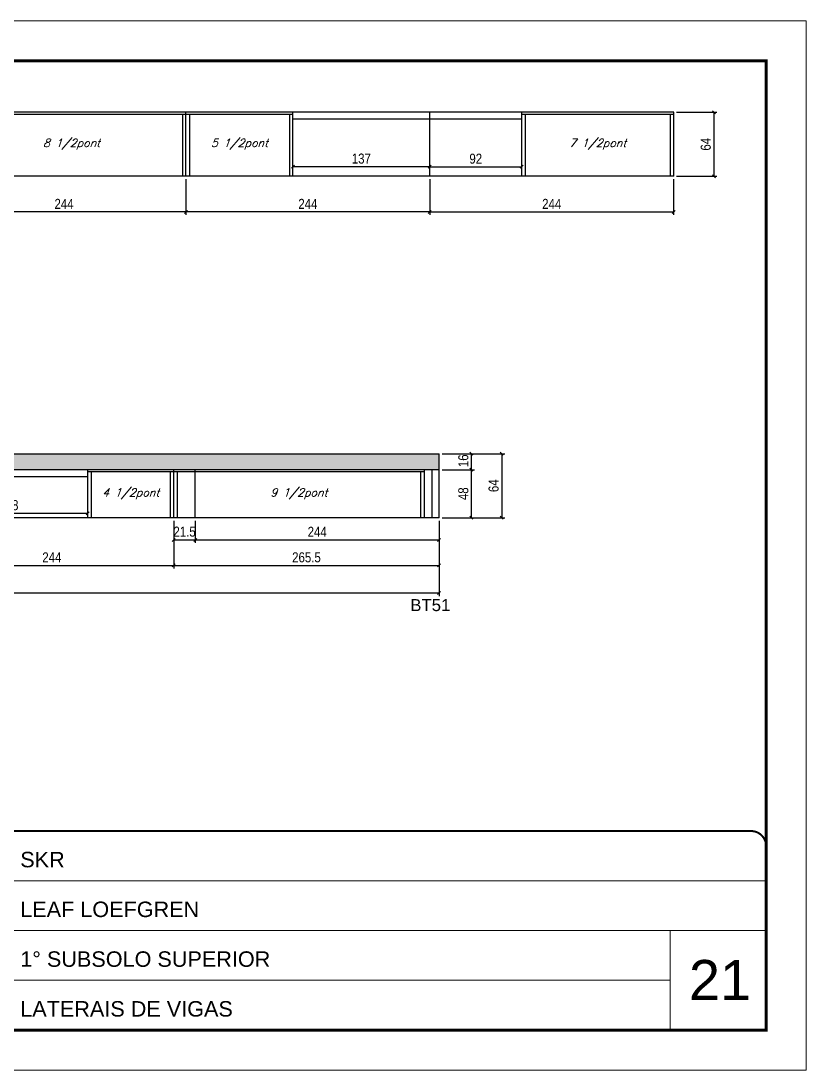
# Model space of a CAD drawing. Extents: x 3309 to 9590, y -2522 to 14608.
# Drawn here: x 4009 to 4794, y 7815 to 8865 of the extents above; entities that cross this region are included whole.
import ezdxf

# ---------------------------------------------------------------- set-up
doc = ezdxf.new("R2010")
doc.units = 0
doc.linetypes.add('CONTINUO', pattern=[0])
doc.linetypes.add('DASHED', pattern=[0.75, 0.5, -0.25])
for name, color, linetype in [('5', 5, 'Continuous'), ('COTA', 241, 'Continuous'), ('Painéis', 200, 'Continuous'), ('SARR_2.2x7', 40, 'Continuous'), ('SARR_3.5x7', 81, 'Continuous'), ('texto', 7, 'Continuous')]:
    doc.layers.add(name, color=color, linetype=linetype)
for name, color, linetype, lineweight in [('CARIMBO', 255, 'Continuous', 9), ('Folhas', 255, 'Continuous', 9), ('SARRAFO DE PRESSAO', 251, 'DASHED', 9)]:
    doc.layers.add(name, color=color, linetype=linetype, lineweight=lineweight)
doc.styles.add('ARIAL', font='arial.ttf')
doc.styles.add('COTA TECNICA', font='techl___.ttf', dxfattribs={"height": 10})
doc.styles.add('Romans', font='romans.shx')
doc.styles.get("Standard").update_dxf_attribs({"font": 'arial.ttf'})
doc.dimstyles.new('PAINEL', dxfattribs={"dimtxt": 10, "dimasz": 3, "dimexe": 3, "dimexo": 3, "dimgap": 3, "dimtad": 1, "dimdec": 1, "dimzin": 12, "dimdsep": 46, "dimtxsty": 'COTA TECNICA', "dimblk1": 'OBLIQUE', "dimblk2": 'OBLIQUE', "dimsah": 1, "dimcen": 0.9, "dimclrd": 4, "dimclre": 4, "dimclrt": 240, "dimadec": 1, "dimazin": 3, "dimtfac": 1, "dimtdec": 1, "dimtmove": 0, "dimatfit": 3, "dimfxl": 1, "dimtolj": 1, "dimtzin": 12, "dimarcsym": 0})

# ---------------------------------------------------------------- blocks, each defined once
blk = doc.blocks.new('9999999999')
at = {"color": 30, "linetype": 'CONTINUO'}
for p, q in [((98564.6, 34379.6), (99584, 34379.6)), ((98564.6, 34329.8), (99488, 34329.8)), ((99584, 34329.8), (99488, 34329.8)), ((99488, 34329.8), (99488, 34230.2)), ((98564.6, 34280), (99488, 34280))]:
    blk.add_line(p, q, dxfattribs=at)
at = {"color": 30, "linetype": 'CONTINUO', "const_width": 2}
blk.add_lwpolyline([(99584, 34230.2), (99584, 34414.4, 0.414214), (99569, 34429.4), (98229, 34429.4, 0.414214), (98214, 34414.4), (98214, 34245.2, 0.414214), (98229, 34230.2), (99584, 34230.2)], format="xyb", dxfattribs=at)
at = {"layer": 'Folhas'}
blk.add_lwpolyline([(98139, 34190.2), (99624, 34190.2), (99624, 35240.2), (98139, 35240.2)], close=True, dxfattribs=at)
at = {"layer": 'Folhas', "color": 30, "const_width": 3}
blk.add_lwpolyline([(98214, 34230.2), (99584, 34230.2), (99584, 35200.2), (98214, 35200.2)], close=True, dxfattribs=at)
at = {"color": 7, "linetype": 'Continuous', "ltscale": 5, "style": 'ARIAL'}
for s, height, p in [('SKR', 15.48, (98837.7, 34393.1)), ('LEAF LOEFGREN', 15.483, (98837.7, 34343.3)), ('1° SUBSOLO SUPERIOR', 15.483, (98837.7, 34293.5)), ('LATERAIS DE VIGAS', 15.483, (98837.7, 34243.7))]:
    blk.add_text(s, height=height, dxfattribs=at).set_placement(p)
blk = doc.blocks.new('_Oblique')
at = {"color": 0, "linetype": 'ByBlock', "lineweight": -2}
blk.add_line((-0.5, -0.5), (0.5, 0.5), dxfattribs=at)
blk = doc.blocks.new('*D547')
at = {"layer": 'COTA', "color": 4, "linetype": 'ByBlock', "lineweight": -2, "transparency": 16777216}
for p, q in [((4173.9, 8706.6), (4173.9, 8670.9)), ((4417.9, 8706.6), (4417.9, 8670.9)), ((4417.9, 8673.9), (4173.9, 8673.9))]:
    blk.add_line(p, q, dxfattribs=at)
at = {"layer": 'Defpoints', "color": 0, "linetype": 'ByBlock', "transparency": 16777216}
for p in [(4173.9, 8709.6), (4417.9, 8709.6), (4173.9, 8673.9)]:
    blk.add_point(p, dxfattribs=at)
at = {"layer": 'COTA', "color": 4, "linetype": 'ByBlock', "lineweight": -2, "transparency": 16777216, "xscale": 3, "yscale": 3, "zscale": 3, "rotation": 180}
blk.add_blockref('_Oblique', (4173.9, 8673.9), dxfattribs=at)
at = {"layer": 'COTA', "color": 4, "linetype": 'ByBlock', "lineweight": -2, "transparency": 16777216, "xscale": 3, "yscale": 3, "zscale": 3}
blk.add_blockref('_Oblique', (4417.9, 8673.9), dxfattribs=at)
at = {"layer": 'COTA', "color": 240, "linetype": 'ByBlock', "transparency": 16777216, "insert": (4295.9, 8681.9), "char_height": 10, "attachment_point": 5, "style": 'COTA TECNICA'}
blk.add_mtext('\\A1;244', dxfattribs=at)
blk = doc.blocks.new('*D548')
at = {"layer": 'COTA', "color": 4, "linetype": 'ByBlock', "lineweight": -2, "transparency": 16777216}
for p, q in [((3929.9, 8706.6), (3929.9, 8670.9)), ((4173.9, 8706.6), (4173.9, 8670.9)), ((4173.9, 8673.9), (3929.9, 8673.9))]:
    blk.add_line(p, q, dxfattribs=at)
at = {"layer": 'Defpoints', "color": 0, "linetype": 'ByBlock', "transparency": 16777216}
for p in [(3929.9, 8709.6), (4173.9, 8709.6), (3929.9, 8673.9)]:
    blk.add_point(p, dxfattribs=at)
at = {"layer": 'COTA', "color": 4, "linetype": 'ByBlock', "lineweight": -2, "transparency": 16777216, "xscale": 3, "yscale": 3, "zscale": 3, "rotation": 180}
blk.add_blockref('_Oblique', (3929.9, 8673.9), dxfattribs=at)
at = {"layer": 'COTA', "color": 4, "linetype": 'ByBlock', "lineweight": -2, "transparency": 16777216, "xscale": 3, "yscale": 3, "zscale": 3}
blk.add_blockref('_Oblique', (4173.9, 8673.9), dxfattribs=at)
at = {"layer": 'COTA', "color": 240, "linetype": 'ByBlock', "transparency": 16777216, "insert": (4051.9, 8681.9), "char_height": 10, "attachment_point": 5, "style": 'COTA TECNICA'}
blk.add_mtext('\\A1;244', dxfattribs=at)
blk = doc.blocks.new('*D549')
at = {"layer": 'COTA', "color": 4, "lineweight": -2, "transparency": 16777216}
for p, q in [((4417.9, 8706.6), (4417.9, 8670.9)), ((4661.9, 8706.6), (4661.9, 8670.9)), ((4417.9, 8673.9), (4661.9, 8673.9))]:
    blk.add_line(p, q, dxfattribs=at)
at = {"layer": 'Defpoints', "color": 0, "transparency": 16777216}
for p in [(4417.9, 8709.6), (4661.9, 8709.6), (4661.9, 8673.9)]:
    blk.add_point(p, dxfattribs=at)
at = {"layer": 'COTA', "color": 4, "lineweight": -2, "transparency": 16777216, "xscale": 3, "yscale": 3, "zscale": 3, "rotation": 180}
blk.add_blockref('_Oblique', (4417.9, 8673.9), dxfattribs=at)
at = {"layer": 'COTA', "color": 4, "lineweight": -2, "transparency": 16777216, "xscale": 3, "yscale": 3, "zscale": 3}
blk.add_blockref('_Oblique', (4661.9, 8673.9), dxfattribs=at)
at = {"layer": 'COTA', "color": 240, "transparency": 16777216, "insert": (4539.9, 8681.9), "char_height": 10, "attachment_point": 5, "style": 'COTA TECNICA'}
blk.add_mtext('\\A1;244', dxfattribs=at)
blk = doc.blocks.new('*D550')
at = {"layer": 'COTA', "color": 4, "lineweight": -2, "transparency": 16777216}
for p, q in [((4664.9, 8773.6), (4705.2, 8773.6)), ((4702.2, 8773.6), (4702.2, 8709.6)), ((4664.9, 8709.6), (4705.2, 8709.6))]:
    blk.add_line(p, q, dxfattribs=at)
at = {"layer": 'Defpoints', "color": 0, "transparency": 16777216}
for p in [(4661.9, 8773.6), (4661.9, 8709.6), (4702.2, 8709.6)]:
    blk.add_point(p, dxfattribs=at)
at = {"layer": 'COTA', "color": 4, "lineweight": -2, "transparency": 16777216, "xscale": 3, "yscale": 3, "zscale": 3}
for p, rotation in [((4702.2, 8773.6), 90), ((4702.2, 8709.6), 270)]:
    blk.add_blockref('_Oblique', p, dxfattribs=dict(at, rotation=rotation))
at = {"layer": 'COTA', "color": 240, "transparency": 16777216, "insert": (4694.1, 8741.6), "char_height": 10, "attachment_point": 5, "rotation": 90, "style": 'COTA TECNICA'}
blk.add_mtext('\\A1;64', dxfattribs=at)
blk = doc.blocks.new('*D554')
at = {"layer": 'COTA', "color": 4, "lineweight": -2, "transparency": 16777216}
for p, q in [((4280.9, 8719.6), (4280.9, 8722)), ((4417.9, 8719), (4280.9, 8719)), ((4417.9, 8719.6), (4417.9, 8722))]:
    blk.add_line(p, q, dxfattribs=at)
at = {"layer": 'Defpoints', "color": 0, "transparency": 16777216}
for p in [(4280.9, 8719), (4280.9, 8716.6, 0), (4417.9, 8716.6, 0)]:
    blk.add_point(p, dxfattribs=at)
at = {"layer": 'COTA', "color": 4, "lineweight": -2, "transparency": 16777216, "xscale": 3, "yscale": 3, "zscale": 3, "rotation": 180}
blk.add_blockref('_Oblique', (4280.9, 8719), dxfattribs=at)
at = {"layer": 'COTA', "color": 4, "lineweight": -2, "transparency": 16777216, "xscale": 3, "yscale": 3, "zscale": 3}
blk.add_blockref('_Oblique', (4417.9, 8719), dxfattribs=at)
at = {"layer": 'COTA', "color": 240, "transparency": 16777216, "insert": (4349.4, 8727.2), "char_height": 10, "attachment_point": 5, "style": 'COTA TECNICA'}
blk.add_mtext('\\A1;137', dxfattribs=at)
blk = doc.blocks.new('*D555')
at = {"layer": 'COTA', "color": 4, "lineweight": -2, "transparency": 16777216}
for p, q in [((4417.9, 8719.6), (4417.9, 8722)), ((4417.9, 8719), (4509.9, 8719)), ((4509.9, 8719.6), (4509.9, 8722))]:
    blk.add_line(p, q, dxfattribs=at)
at = {"layer": 'Defpoints', "color": 0, "transparency": 16777216}
for p in [(4417.9, 8716.6, 0), (4509.9, 8719), (4509.9, 8716.6, 0)]:
    blk.add_point(p, dxfattribs=at)
at = {"layer": 'COTA', "color": 4, "lineweight": -2, "transparency": 16777216, "xscale": 3, "yscale": 3, "zscale": 3, "rotation": 180}
blk.add_blockref('_Oblique', (4417.9, 8719), dxfattribs=at)
at = {"layer": 'COTA', "color": 4, "lineweight": -2, "transparency": 16777216, "xscale": 3, "yscale": 3, "zscale": 3}
blk.add_blockref('_Oblique', (4509.9, 8719), dxfattribs=at)
at = {"layer": 'COTA', "color": 240, "transparency": 16777216, "insert": (4463.9, 8727.1), "char_height": 10, "attachment_point": 5, "style": 'COTA TECNICA'}
blk.add_mtext('\\A1;92', dxfattribs=at)
blk = doc.blocks.new('*D564')
at = {"layer": 'COTA', "color": 4, "linetype": 'ByBlock', "lineweight": -2, "transparency": 16777216}
for p, q in [((3429.7, 8364.8), (3429.7, 8289.3)), ((4427.2, 8364.8), (4427.2, 8289.3)), ((4427.2, 8292.3), (3429.7, 8292.3))]:
    blk.add_line(p, q, dxfattribs=at)
at = {"layer": 'Defpoints', "color": 0, "linetype": 'ByBlock', "transparency": 16777216}
for p in [(3429.7, 8367.8), (4427.2, 8367.8), (3429.7, 8292.3)]:
    blk.add_point(p, dxfattribs=at)
at = {"layer": 'COTA', "color": 4, "linetype": 'ByBlock', "lineweight": -2, "transparency": 16777216, "xscale": 3, "yscale": 3, "zscale": 3, "rotation": 180}
blk.add_blockref('_Oblique', (3429.7, 8292.3), dxfattribs=at)
at = {"layer": 'COTA', "color": 4, "linetype": 'ByBlock', "lineweight": -2, "transparency": 16777216, "xscale": 3, "yscale": 3, "zscale": 3}
blk.add_blockref('_Oblique', (4427.2, 8292.3), dxfattribs=at)
at = {"layer": 'COTA', "color": 240, "linetype": 'ByBlock', "transparency": 16777216, "insert": (3928.5, 8300.5), "char_height": 10, "attachment_point": 5, "style": 'COTA TECNICA'}
blk.add_mtext('\\A1;997.5', dxfattribs=at)
blk = doc.blocks.new('*D565')
at = {"layer": 'COTA', "color": 4, "lineweight": -2, "transparency": 16777216}
for p, q in [((4430.2, 8415.8), (4462.6, 8415.8)), ((4459.6, 8367.8), (4459.6, 8415.8)), ((4430.2, 8367.8), (4462.6, 8367.8))]:
    blk.add_line(p, q, dxfattribs=at)
at = {"layer": 'Defpoints', "color": 0, "transparency": 16777216}
for p in [(4427.2, 8415.8), (4459.6, 8415.8), (4427.2, 8367.8)]:
    blk.add_point(p, dxfattribs=at)
at = {"layer": 'COTA', "color": 4, "lineweight": -2, "transparency": 16777216, "xscale": 3, "yscale": 3, "zscale": 3}
for p, rotation in [((4459.6, 8415.8), 90), ((4459.6, 8367.8), 270)]:
    blk.add_blockref('_Oblique', p, dxfattribs=dict(at, rotation=rotation))
at = {"layer": 'COTA', "color": 240, "transparency": 16777216, "insert": (4451.5, 8391.8), "char_height": 10, "attachment_point": 5, "rotation": 90, "style": 'COTA TECNICA'}
blk.add_mtext('\\A1;48', dxfattribs=at)
blk = doc.blocks.new('*D566')
at = {"layer": 'COTA', "color": 4, "lineweight": -2, "transparency": 16777216}
for p, q in [((4430.2, 8431.8), (4462.6, 8431.8)), ((4459.6, 8415.8), (4459.6, 8431.8)), ((4430.2, 8415.8), (4462.6, 8415.8))]:
    blk.add_line(p, q, dxfattribs=at)
at = {"layer": 'Defpoints', "color": 0, "transparency": 16777216}
for p in [(4427.2, 8431.8, 0), (4459.6, 8431.8), (4427.2, 8415.8, 0)]:
    blk.add_point(p, dxfattribs=at)
at = {"layer": 'COTA', "color": 4, "lineweight": -2, "transparency": 16777216, "xscale": 3, "yscale": 3, "zscale": 3}
for p, rotation in [((4459.6, 8431.8), 90), ((4459.6, 8415.8), 270)]:
    blk.add_blockref('_Oblique', p, dxfattribs=dict(at, rotation=rotation))
at = {"layer": 'COTA', "color": 240, "transparency": 16777216, "insert": (4451.5, 8424.8), "char_height": 10, "attachment_point": 5, "rotation": 90, "style": 'COTA TECNICA'}
blk.add_mtext('\\A1;16', dxfattribs=at)
blk = doc.blocks.new('*D563')
at = {"layer": 'COTA', "color": 4, "lineweight": -2, "transparency": 16777216}
for p, q in [((4430.2, 8431.8), (4492.9, 8431.8)), ((4489.9, 8431.8), (4489.9, 8367.8)), ((4430.2, 8367.8), (4492.9, 8367.8))]:
    blk.add_line(p, q, dxfattribs=at)
at = {"layer": 'Defpoints', "color": 0, "transparency": 16777216}
for p in [(4427.2, 8431.8, 0), (4427.2, 8367.8, 0), (4489.9, 8367.8)]:
    blk.add_point(p, dxfattribs=at)
at = {"layer": 'COTA', "color": 4, "lineweight": -2, "transparency": 16777216, "xscale": 3, "yscale": 3, "zscale": 3}
for p, rotation in [((4489.9, 8431.8), 90), ((4489.9, 8367.8), 270)]:
    blk.add_blockref('_Oblique', p, dxfattribs=dict(at, rotation=rotation))
at = {"layer": 'COTA', "color": 240, "transparency": 16777216, "insert": (4481.8, 8399.8), "char_height": 10, "attachment_point": 5, "rotation": 90, "style": 'COTA TECNICA'}
blk.add_mtext('\\A1;64', dxfattribs=at)
blk = doc.blocks.new('*D567')
at = {"layer": 'COTA', "color": 4, "lineweight": -2, "transparency": 16777216}
for p, q in [((3917.7, 8364.8), (3917.7, 8317)), ((4161.7, 8364.8), (4161.7, 8317)), ((3917.7, 8320), (4161.7, 8320))]:
    blk.add_line(p, q, dxfattribs=at)
at = {"layer": 'Defpoints', "color": 0, "transparency": 16777216}
for p in [(3917.7, 8367.8, 0), (4161.7, 8367.8, 0), (4161.7, 8320)]:
    blk.add_point(p, dxfattribs=at)
at = {"layer": 'COTA', "color": 4, "lineweight": -2, "transparency": 16777216, "xscale": 3, "yscale": 3, "zscale": 3, "rotation": 180}
blk.add_blockref('_Oblique', (3917.7, 8320), dxfattribs=at)
at = {"layer": 'COTA', "color": 4, "lineweight": -2, "transparency": 16777216, "xscale": 3, "yscale": 3, "zscale": 3}
blk.add_blockref('_Oblique', (4161.7, 8320), dxfattribs=at)
at = {"layer": 'COTA', "color": 240, "transparency": 16777216, "insert": (4039.7, 8328.1), "char_height": 10, "attachment_point": 5, "style": 'COTA TECNICA'}
blk.add_mtext('\\A1;244', dxfattribs=at)
blk = doc.blocks.new('*D568')
at = {"layer": 'COTA', "color": 4, "lineweight": -2, "transparency": 16777216}
for p, q in [((4161.7, 8364.8), (4161.7, 8317)), ((4427.2, 8364.8), (4427.2, 8317)), ((4161.7, 8320), (4427.2, 8320))]:
    blk.add_line(p, q, dxfattribs=at)
at = {"layer": 'Defpoints', "color": 0, "transparency": 16777216}
for p in [(4161.7, 8367.8), (4427.2, 8367.8), (4427.2, 8320)]:
    blk.add_point(p, dxfattribs=at)
at = {"layer": 'COTA', "color": 4, "lineweight": -2, "transparency": 16777216, "xscale": 3, "yscale": 3, "zscale": 3, "rotation": 180}
blk.add_blockref('_Oblique', (4161.7, 8320), dxfattribs=at)
at = {"layer": 'COTA', "color": 4, "lineweight": -2, "transparency": 16777216, "xscale": 3, "yscale": 3, "zscale": 3}
blk.add_blockref('_Oblique', (4427.2, 8320), dxfattribs=at)
at = {"layer": 'COTA', "color": 240, "transparency": 16777216, "insert": (4294.5, 8328.1), "char_height": 10, "attachment_point": 5, "style": 'COTA TECNICA'}
blk.add_mtext('\\A1;265.5', dxfattribs=at)
blk = doc.blocks.new('*D569')
at = {"layer": 'COTA', "color": 4, "lineweight": -2, "transparency": 16777216}
for p, q in [((4161.7, 8364.8), (4161.7, 8342.6)), ((4183.2, 8364.8), (4183.2, 8342.6)), ((4161.7, 8345.6), (4183.2, 8345.6))]:
    blk.add_line(p, q, dxfattribs=at)
at = {"layer": 'Defpoints', "color": 0, "transparency": 16777216}
for p in [(4161.7, 8367.8), (4183.2, 8367.8), (4183.2, 8345.6)]:
    blk.add_point(p, dxfattribs=at)
at = {"layer": 'COTA', "color": 4, "lineweight": -2, "transparency": 16777216, "xscale": 3, "yscale": 3, "zscale": 3, "rotation": 180}
blk.add_blockref('_Oblique', (4161.7, 8345.6), dxfattribs=at)
at = {"layer": 'COTA', "color": 4, "lineweight": -2, "transparency": 16777216, "xscale": 3, "yscale": 3, "zscale": 3}
blk.add_blockref('_Oblique', (4183.2, 8345.6), dxfattribs=at)
at = {"layer": 'COTA', "color": 240, "transparency": 16777216, "insert": (4172.5, 8353.8), "char_height": 10, "attachment_point": 5, "style": 'COTA TECNICA'}
blk.add_mtext('\\A1;21.5', dxfattribs=at)
blk = doc.blocks.new('*D570')
at = {"layer": 'COTA', "color": 4, "lineweight": -2, "transparency": 16777216}
for p, q in [((4183.2, 8364.8), (4183.2, 8342.6)), ((4427.2, 8364.8), (4427.2, 8342.6)), ((4183.2, 8345.6), (4427.2, 8345.6))]:
    blk.add_line(p, q, dxfattribs=at)
at = {"layer": 'Defpoints', "color": 0, "transparency": 16777216}
for p in [(4183.2, 8367.8), (4427.2, 8367.8), (4427.2, 8345.6)]:
    blk.add_point(p, dxfattribs=at)
at = {"layer": 'COTA', "color": 4, "lineweight": -2, "transparency": 16777216, "xscale": 3, "yscale": 3, "zscale": 3, "rotation": 180}
blk.add_blockref('_Oblique', (4183.2, 8345.6), dxfattribs=at)
at = {"layer": 'COTA', "color": 4, "lineweight": -2, "transparency": 16777216, "xscale": 3, "yscale": 3, "zscale": 3}
blk.add_blockref('_Oblique', (4427.2, 8345.6), dxfattribs=at)
at = {"layer": 'COTA', "color": 240, "transparency": 16777216, "insert": (4305.2, 8353.7), "char_height": 10, "attachment_point": 5, "style": 'COTA TECNICA'}
blk.add_mtext('\\A1;244', dxfattribs=at)
blk = doc.blocks.new('*D572')
at = {"layer": 'COTA', "color": 4, "lineweight": -2, "transparency": 16777216}
for p, q in [((3917.7, 8370.8), (3917.7, 8375.2)), ((3917.7, 8372.2), (4075.7, 8372.2)), ((4075.7, 8370.8), (4075.7, 8375.2))]:
    blk.add_line(p, q, dxfattribs=at)
at = {"layer": 'Defpoints', "color": 0, "transparency": 16777216}
for p in [(4075.7, 8372.2), (3917.7, 8367.8), (4075.7, 8367.8)]:
    blk.add_point(p, dxfattribs=at)
at = {"layer": 'COTA', "color": 4, "lineweight": -2, "transparency": 16777216, "xscale": 3, "yscale": 3, "zscale": 3, "rotation": 180}
blk.add_blockref('_Oblique', (3917.7, 8372.2), dxfattribs=at)
at = {"layer": 'COTA', "color": 4, "lineweight": -2, "transparency": 16777216, "xscale": 3, "yscale": 3, "zscale": 3}
blk.add_blockref('_Oblique', (4075.7, 8372.2), dxfattribs=at)
at = {"layer": 'COTA', "color": 240, "transparency": 16777216, "insert": (3996.7, 8380.3), "char_height": 10, "attachment_point": 5, "style": 'COTA TECNICA'}
blk.add_mtext('\\A1;158', dxfattribs=at)

msp = doc.modelspace()

# ---------------------------------------------------------------- hatches: boundary and pattern name
at = {"layer": 'COTA'}
h = msp.add_hatch(dxfattribs=at)
h.set_pattern_fill('AR-CONC', color=256, scale=0.03)
h.set_pattern_definition([(50, (-3497.03, -4844.2504), (5.4655401, -0.4781726), [0.5715, -6.2865]), (355, (-3497.03, -4844.2504), (-1.0573026, 5.7317054), [0.4572, -5.0292175]), (100.451445, (-3496.575, -4844.2903), (4.4082374, 5.2535326), [0.4857003, -5.3427073]), (46.1842, (-3497.03, -4842.7264), (8.1323712, -1.2612698), [0.85725, -9.42975]), (96.63556, (-3496.3525, -4842.8315), (7.122124, 7.4227837), [0.7285507, -8.0140682]), (351.18415, (-3497.03, -4842.7264), (7.122124, 7.4227837), [0.685799, -7.543792]), (21, (-3496.268, -4843.1074), (4.5484317, -3.067956), [0.5715, -6.2865]), (326, (-3496.268, -4843.1074), (1.8540609, 5.525639), [0.4572, -5.0292]), (71.451445, (-3495.889, -4843.363), (6.4024926, 2.457683), [0.4857003, -5.3426981]), (37.5, (-3497.0302, -4844.2504), (0.0926581, 2.53665117), [0, -4.96824, 0, -5.1054, 0, -5.04825]), (7.5, (-3497.0302, -4844.2504), (2.00458988, 3.00541724), [0, -2.91084, 0, -4.85394, 0, -1.92405]), (327.5, (-3498.7295, -4844.2504), (4.06771786, -0.17186232), [0, -1.905, 0, -5.9436, 0, -7.8867]), (317.5, (-3499.4915, -4844.2504), (4.44387544, 0.7627947), [0, -2.4765, 0, -3.94716, 0, -5.6007])])
h.paths.add_polyline_path([(3429.71, 8431.76), (3429.71, 8415.76), (4427.21, 8415.76), (4427.21, 8431.76)])

# ---------------------------------------------------------------- linework, layer by layer
for p in [(3429.71, 8431.76), (4427.21, 8415.76)]:
    msp.add_line(p, (4427.21, 8431.76), dxfattribs=at)
at = {"layer": 'Painéis', "linetype": 'ByBlock'}
for p, q in [((4661.94, 8773.59, 0), (3929.94, 8773.59, 0)), ((4173.94, 8709.59, 0), (4173.94, 8773.59, 0)), ((4417.94, 8709.59, 0), (4417.94, 8773.59, 0)), ((4661.94, 8709.59, 0), (4661.94, 8773.59, 0)), ((4661.94, 8709.59, 0), (3929.94, 8709.59, 0)), ((4427.21, 8415.76), (3429.71, 8415.76)), ((4161.71, 8367.76), (4161.71, 8415.76)), ((4183.21, 8367.76), (4183.21, 8415.76)), ((4427.21, 8367.76), (4427.21, 8415.76)), ((4427.21, 8367.76), (3429.71, 8367.76))]:
    msp.add_line(p, q, dxfattribs=at)
at = {"layer": 'SARR_2.2x7', "linetype": 'Continuous'}
for p, q in [((4173.94, 8771.39, 0), (3944.94, 8771.39, 0)), ((4280.94, 8771.39, 0), (4173.94, 8771.39, 0)), ((4661.94, 8771.39, 0), (4509.94, 8771.39, 0)), ((4417.94, 8766.59, 0), (4280.94, 8766.59, 0)), ((4509.94, 8766.59, 0), (4417.94, 8766.59, 0)), ((4161.71, 8413.56), (4075.71, 8413.56)), ((4412.21, 8413.56), (4161.71, 8413.56)), ((4420.21, 8367.76), (4420.21, 8415.76)), ((4075.71, 8408.76), (3917.71, 8408.76))]:
    msp.add_line(p, q, dxfattribs=at)
at = {"layer": 'SARR_3.5x7'}
for p, q in [((4170.44, 8771.39, 0), (4170.44, 8709.59, 0)), ((4177.44, 8771.39, 0), (4177.44, 8709.59, 0)), ((4277.44, 8771.39, 0), (4277.44, 8709.59, 0)), ((4280.94, 8709.59, 0), (4280.94, 8773.59, 0)), ((4509.94, 8709.59, 0), (4509.94, 8773.59, 0)), ((4513.44, 8771.39, 0), (4513.44, 8709.59, 0)), ((4658.44, 8771.39, 0), (4658.44, 8709.59, 0)), ((4075.71, 8367.76), (4075.71, 8415.76)), ((4079.21, 8413.56), (4079.21, 8367.76)), ((4158.21, 8413.56), (4158.21, 8367.76)), ((4165.21, 8413.56), (4165.21, 8367.76)), ((4408.71, 8413.56), (4408.71, 8367.76)), ((4412.21, 8415.76), (4412.21, 8367.76))]:
    msp.add_line(p, q, dxfattribs=at)

# ---------------------------------------------------------------- block references
at = {"layer": 'SARRAFO DE PRESSAO', "color": 6, "linetype": 'ByBlock'}
msp.add_blockref('9999999999', (-94829.61, -26375.22), dxfattribs=at)

# ---------------------------------------------------------------- texts
at = {"layer": '5', "linetype": 'Continuous'}
msp.add_text('BT51', height=12, rotation=0.00004, dxfattribs=at).set_placement((4398.39, 8274.31))
at = {"layer": 'CARIMBO', "style": 'ARIAL'}
msp.add_text('21', height=40, dxfattribs=at).set_placement((4677.23, 7885.13))
at = {"layer": 'texto', "color": 2, "char_height": 8, "attachment_point": 5, "style": 'Romans'}
for s, insert in [('{\\Q19;\\C256;8 1/2pont}', (4059.44, 8741.59, 0)), ('{\\Q19;\\C256;5 1/2pont}', (4227.44, 8741.59, 0)), ('{\\Q19;\\C256;7 1/2pont}', (4585.94, 8741.59, 0)), ('{\\Q19;\\C256;4 1/2pont}', (4118.71, 8391.76)), ('{\\Q19;\\C256;9 1/2pont}', (4286.96, 8391.76))]:
    msp.add_mtext(s, dxfattribs=dict(at, insert=insert))

# ---------------------------------------------------------------- dimensions: what is measured, and where the dimension line sits
at = {"layer": 'COTA'}
for base, p1, p2, picture, middle in [((4702.23, 8709.59, 0), (4661.94, 8773.59, 0), (4661.94, 8709.59, 0), '*D550', (4694.13, 8741.59, 0)), ((4489.93, 8367.76, 0), (4427.21, 8431.76), (4427.21, 8367.76), '*D563', (4481.83, 8399.76, 0)), ((4459.63, 8415.76), (4427.21, 8367.76), (4427.21, 8415.76), '*D565', (4451.54, 8391.76))]:
    dim = msp.add_linear_dim(base=base, p1=p1, p2=p2, angle=90, dimstyle='PAINEL', dxfattribs=at)
    dim.commit()
    dim.dimension.update_dxf_attribs({"geometry": picture, "text_midpoint": middle})
for base, p1, p2, picture, middle in [((4280.94, 8719), (4417.94, 8716.59, 0), (4280.94, 8716.59, 0), '*D554', (4349.44, 8727.22)), ((4509.94, 8719), (4417.94, 8716.59, 0), (4509.94, 8716.59, 0), '*D555', (4463.94, 8727.09)), ((4661.94, 8673.86, 0), (4417.94, 8709.59, 0), (4661.94, 8709.59, 0), '*D549', (4539.94, 8681.93, 0)), ((4161.71, 8320.03, 0), (3917.71, 8367.76), (4161.71, 8367.76), '*D567', (4039.71, 8328.11, 0)), ((4427.21, 8320.03), (4161.71, 8367.76), (4427.21, 8367.76), '*D568', (4294.46, 8328.14))]:
    dim = msp.add_linear_dim(base=base, p1=p1, p2=p2, dimstyle='PAINEL', dxfattribs=at)
    dim.commit()
    dim.dimension.update_dxf_attribs({"geometry": picture, "text_midpoint": middle})
at = {"layer": 'COTA', "linetype": 'ByBlock'}
dim = msp.add_linear_dim(base=(3929.94, 8673.86, 0), p1=(4173.94, 8709.59, 0), p2=(3929.94, 8709.59, 0), angle=180, dimstyle='PAINEL', override={"dimtmove": 1}, dxfattribs=at)
dim.commit()
dim.dimension.update_dxf_attribs({"geometry": '*D548', "text_midpoint": (4051.94, 8681.93, 0)})
for base, p1, p2, picture, middle in [((4173.94, 8673.86, 0), (4417.94, 8709.59, 0), (4173.94, 8709.59, 0), '*D547', (4295.94, 8681.93, 0)), ((3429.71, 8292.32), (4427.21, 8367.76), (3429.71, 8367.76), '*D564', (3928.46, 8300.46))]:
    dim = msp.add_linear_dim(base=base, p1=p1, p2=p2, angle=180, dimstyle='PAINEL', dxfattribs=at)
    dim.commit()
    dim.dimension.update_dxf_attribs({"geometry": picture, "text_midpoint": middle})
at = {"layer": 'COTA'}
dim = msp.add_linear_dim(base=(4459.63, 8431.76, 0), p1=(4427.21, 8415.76), p2=(4427.21, 8431.76), angle=90, dimstyle='PAINEL', dxfattribs=at)
dim.commit()
dim.dimension.update_dxf_attribs({"geometry": '*D566', "text_midpoint": (4459.63, 8424.76, 0), "dimtype": 160})
for base, p1, p2, picture, middle in [((4075.71, 8372.17), (3917.71, 8367.76), (4075.71, 8367.76), '*D572', (3996.71, 8380.3)), ((4427.21, 8345.65), (4183.21, 8367.76), (4427.21, 8367.76), '*D570', (4305.21, 8353.72))]:
    dim = msp.add_linear_dim(base=base, p1=p1, p2=p2, dimstyle='PAINEL', override={"dimtmove": 1}, dxfattribs=at)
    dim.commit()
    dim.dimension.update_dxf_attribs({"geometry": picture, "text_midpoint": middle})
dim = msp.add_linear_dim(base=(4183.21, 8345.65), p1=(4161.71, 8367.76), p2=(4183.21, 8367.76), dimstyle='PAINEL', dxfattribs=at)
dim.commit()
dim.dimension.update_dxf_attribs({"geometry": '*D569', "text_midpoint": (4172.46, 8345.65), "dimtype": 160})

doc.saveas('drawing.dxf')
